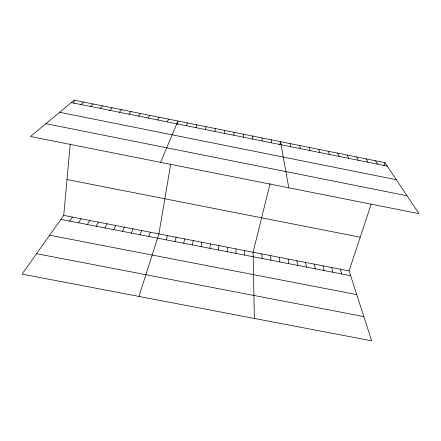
<?xml version="1.0" encoding="UTF-8"?>
<svg xmlns="http://www.w3.org/2000/svg" width="441" height="441" viewBox="0 0 441 441"><rect width="100%" height="100%" fill="white"/><g stroke="black" fill="none" stroke-linecap="round" stroke-linejoin="round"><path stroke-width="0.66" d="M244.518 255.063L244.562 250.56M243.305 137.162L243.371 134.185M235.858 253.382L236.034 248.9M227.192 251.695L227.495 247.241M233.835 135.26L234.061 132.317M371.162 204.227L349.063 270.895L371.675 340.838L22.05 274.12L63.724 215.373L70.257 143.772M73.945 103.332L74.231 100.162L384.938 162.668L418.95 213.659L30.451 136.489L74.231 100.162M218.516 250.014L218.951 245.576M209.833 248.322L210.401 243.912M224.359 133.353L224.739 130.437M201.14 246.635L201.84 242.247M170.65 164.394L158.909 233.895L138.959 296.429M177.409 124.395L177.982 121.032L160.557 162.332M214.872 131.446L215.406 128.563M192.436 244.942L193.268 240.582M183.726 243.25L184.691 238.912M205.374 129.538L206.063 126.683M270.14 183.484L253.079 252.219L254.352 318.452M279.704 144.957L280.526 141.66L288.772 187.8M175.011 241.558L176.108 237.241M166.285 239.86L167.514 235.571M195.865 127.625L196.714 124.803M383.874 165.893L384.938 162.668M148.804 236.464L150.298 232.22M186.345 125.713L187.353 122.918M140.051 234.761L141.682 230.544M131.291 233.063L133.05 228.862M122.521 231.354L124.417 227.181M167.271 121.881L168.6 119.147M113.739 229.651L115.774 225.5M104.952 227.942L107.119 223.819M157.724 119.958L159.207 117.256M96.155 226.233L98.459 222.132M87.351 224.524L89.788 220.445M148.165 118.039L149.808 115.366M78.537 222.81L81.111 218.758M69.717 221.095L72.423 217.066M138.59 116.115L140.392 113.469M129.009 114.191L130.971 111.573M119.417 112.262L121.54 109.677M109.815 110.333L112.097 107.78M100.206 108.398L102.648 105.879M90.581 106.463L93.183 103.971M80.951 104.528L83.713 102.069M36.537 253.696L363.831 316.583M63.724 215.373L349.063 270.895M60.886 219.381L350.612 275.68M49.64 235.229L356.725 294.594M66.993 179.542L360.231 237.203M45.881 123.684L406.999 195.743M71.304 102.588L387.226 166.092M59.64 112.273L396.31 179.719M375.5 160.767L377.628 164.162M366.047 158.865L368.02 162.233M356.587 156.963L358.401 160.298M347.117 155.056L348.776 158.363M337.635 153.148L339.135 156.423M328.143 151.241L329.488 154.488M318.639 149.328L319.824 152.542M309.124 147.415L310.155 150.601M340.38 269.208L341.797 273.966M299.604 145.497L300.47 148.656M331.687 267.516L332.972 272.251M322.988 265.824L324.141 270.537M290.068 143.584L290.779 146.704M314.284 264.126L315.298 268.817M305.563 262.434L306.451 267.097M296.837 260.736L297.592 265.377M288.105 259.032L288.728 263.657M271.254 139.797L271.65 142.862M279.362 257.335L279.848 261.932M261.971 137.928L262.213 140.966M270.609 255.631L270.967 260.201M261.849 253.928L262.07 258.476M252.676 136.06L252.765 139.064"/></g></svg>
